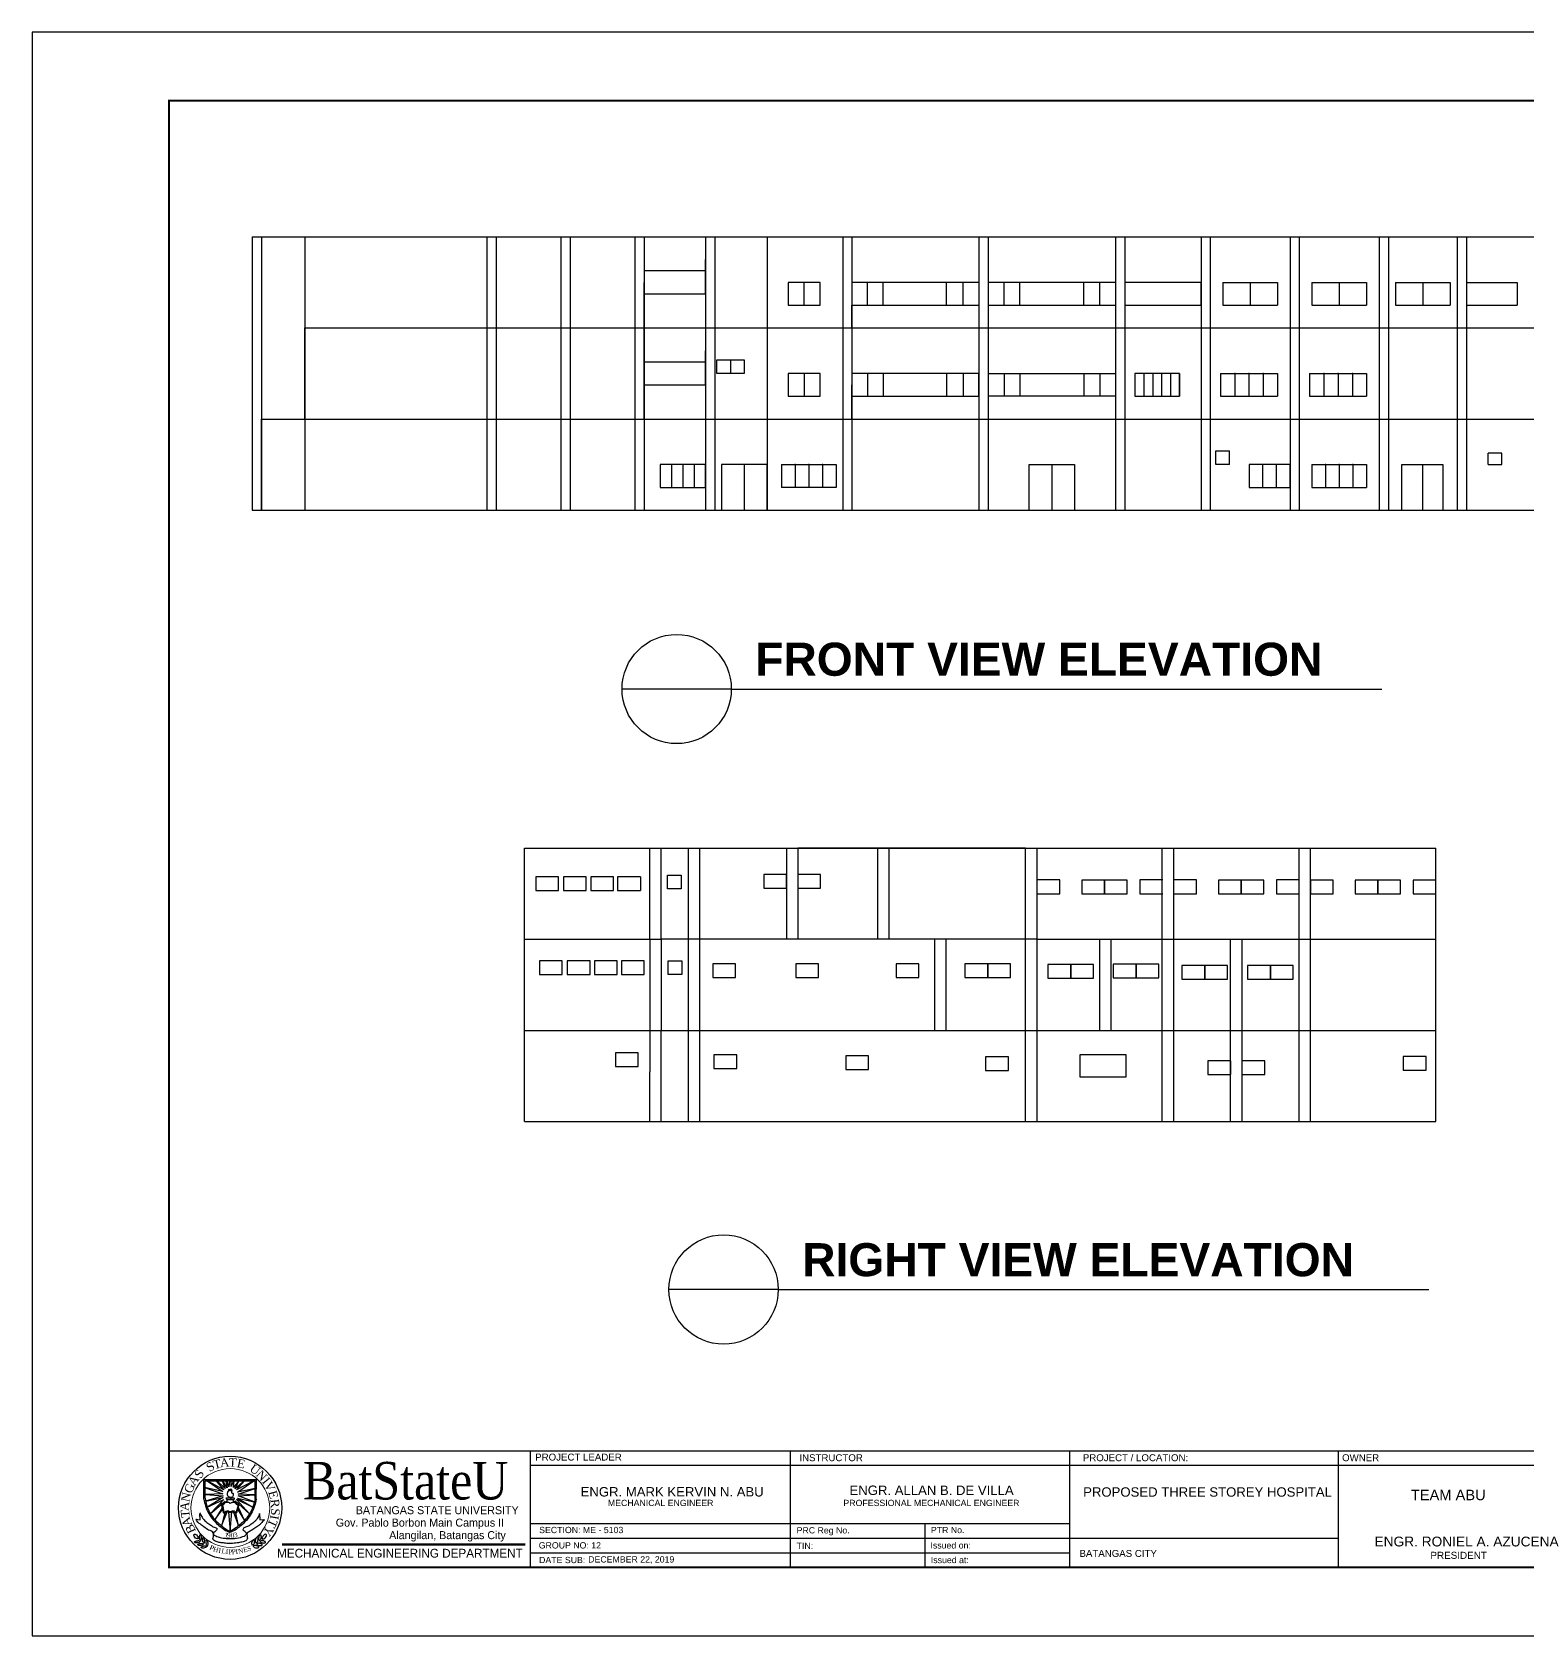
# Model space of a CAD drawing. Header units: millimetres. Extents: x 0 to 531, y -4 to 262.
# Drawn here: x 431.8 to 497.4, y -3.9 to 66.5 of the extents above; entities that cross this region are included whole.
import ezdxf
from ezdxf.enums import TextEntityAlignment as Align

# ---------------------------------------------------------------- set-up
doc = ezdxf.new("R2010")
doc.units = ezdxf.units.MM
doc.layers.add('.1', color=1, linetype='Continuous')
doc.layers.add('template', color=7, linetype='Continuous')
doc.styles.add('arial', font='arial.ttf')
doc.styles.add('CGOTHIC', font='GOTHIC.TTF')
doc.styles.add('GARAMOND', font='GARA.TTF')
doc.styles.get("Standard").update_dxf_attribs({"font": 'arial.ttf'})

msp = doc.modelspace()

# ---------------------------------------------------------------- linework, layer by layer
at = {"layer": '.1', "color": 0}
msp.add_line((531.054, 66.532), (431.778, 66.532), dxfattribs=at)
for p, q in [((441.446, 57.547), (499.121, 57.547)), ((441.446, 57.547), (441.446, 45.547)), ((441.846, 57.547), (441.846, 45.547)), ((443.746, 57.547), (443.746, 45.547)), ((451.746, 57.547), (451.746, 45.547)), ((452.146, 57.547), (452.146, 45.547)), ((454.996, 57.547), (454.996, 45.547)), ((455.396, 57.547), (455.396, 45.547)), ((458.246, 57.547), (458.246, 45.547)), ((458.646, 57.547), (458.646, 45.547)), ((461.346, 57.547), (461.346, 45.547)), ((461.746, 57.547), (461.746, 45.547)), ((464.046, 57.547), (464.046, 45.547)), ((467.371, 57.547), (467.371, 45.547)), ((467.771, 57.547), (467.771, 45.547)), ((473.346, 57.547), (473.346, 45.547)), ((473.746, 57.547), (473.746, 45.547)), ((479.346, 57.547), (479.346, 45.547)), ((479.746, 57.547), (479.746, 45.547)), ((483.096, 57.547), (483.096, 45.547)), ((483.496, 57.547), (483.496, 45.547)), ((487.008, 57.547), (487.008, 45.547)), ((487.408, 57.547), (487.408, 45.547)), ((490.921, 57.547), (490.921, 45.547)), ((491.321, 57.547), (491.321, 45.547)), ((494.346, 57.547), (494.346, 45.547)), ((494.746, 57.547), (494.746, 45.547)), ((461.346, 55.547), (461.346, 56.547)), ((461.346, 56.047), (458.646, 56.047)), ((461.346, 55.047), (461.346, 56.047)), ((458.646, 53.547), (458.646, 55.547)), ((458.646, 53.547), (458.646, 55.047)), ((458.646, 55.047), (461.346, 55.047)), ((466.371, 55.547), (464.971, 55.547)), ((464.971, 55.547), (464.971, 54.547)), ((465.671, 54.547), (465.671, 55.547)), ((466.371, 54.547), (466.371, 55.547)), ((473.346, 55.547), (467.771, 55.547)), ((468.446, 54.547), (468.446, 55.547)), ((469.146, 54.547), (469.146, 55.547)), ((471.921, 54.547), (471.921, 55.547)), ((472.646, 54.547), (472.646, 55.547)), ((479.346, 55.547), (473.746, 55.547)), ((474.446, 54.547), (474.446, 55.547)), ((475.146, 54.547), (475.146, 55.547)), ((477.946, 54.547), (477.946, 55.547)), ((478.646, 54.547), (478.646, 55.547)), ((483.096, 55.547), (479.746, 55.547)), ((483.096, 54.547), (483.096, 55.547)), ((484.052, 55.547), (484.052, 54.547)), ((484.052, 55.547), (486.452, 55.547)), ((485.252, 55.547), (485.252, 54.547)), ((486.452, 55.547), (486.452, 54.547)), ((487.964, 55.547), (487.964, 54.547)), ((487.964, 55.547), (490.364, 55.547)), ((489.164, 55.547), (489.164, 54.547)), ((490.364, 55.547), (490.364, 54.547)), ((491.633, 55.547), (491.633, 54.547)), ((491.633, 55.547), (494.033, 55.547)), ((492.833, 55.547), (492.833, 54.547)), ((494.033, 55.547), (494.033, 54.547)), ((494.746, 55.547), (496.971, 55.547)), ((496.971, 55.547), (496.971, 54.547)), ((464.971, 54.547), (466.371, 54.547)), ((467.771, 53.547), (467.771, 54.547)), ((467.771, 54.547), (473.346, 54.547)), ((473.746, 54.547), (479.346, 54.547)), ((479.746, 54.547), (483.096, 54.547)), ((484.052, 54.547), (486.452, 54.547)), ((487.964, 54.547), (490.364, 54.547)), ((491.633, 54.547), (494.033, 54.547)), ((494.746, 54.547), (496.971, 54.547)), ((443.746, 49.547), (443.746, 53.547)), ((443.746, 53.547), (499.121, 53.547)), ((458.646, 49.547), (458.646, 53.547)), ((461.346, 51.547), (461.346, 52.547)), ((461.846, 51.547), (461.846, 52.147)), ((461.846, 52.147), (463.046, 52.147)), ((462.446, 52.147), (462.446, 51.547)), ((463.046, 52.147), (463.046, 51.547)), ((461.346, 52.047), (458.646, 52.047)), ((458.646, 49.547), (458.646, 51.547)), ((461.346, 51.047), (461.346, 52.047)), ((463.046, 51.547), (461.846, 51.547)), ((464.971, 51.547), (464.971, 50.547)), ((466.371, 51.547), (464.971, 51.547)), ((465.671, 51.547), (465.671, 50.547)), ((466.371, 50.547), (466.371, 51.547)), ((473.346, 51.547), (467.771, 51.547)), ((468.446, 51.547), (468.446, 50.547)), ((469.146, 51.547), (469.146, 50.547)), ((471.921, 51.547), (471.921, 50.547)), ((472.646, 51.547), (472.646, 50.547)), ((473.346, 50.547), (473.346, 51.547)), ((473.746, 51.547), (479.346, 51.547)), ((474.446, 51.547), (474.446, 50.547)), ((475.146, 51.547), (475.146, 50.547)), ((477.946, 51.547), (477.946, 50.547)), ((478.646, 51.547), (478.646, 50.547)), ((479.346, 51.547), (479.346, 50.547)), ((480.196, 51.547), (480.196, 50.547)), ((482.146, 51.547), (480.196, 51.547)), ((480.586, 51.547), (480.586, 50.547)), ((480.976, 51.547), (480.976, 50.547)), ((481.366, 51.547), (481.366, 50.547)), ((481.756, 51.547), (481.756, 50.547)), ((482.146, 51.547), (482.146, 50.547)), ((482.146, 50.547), (482.146, 51.547)), ((483.946, 51.547), (483.946, 50.547)), ((483.946, 51.547), (486.452, 51.547)), ((484.572, 51.547), (484.572, 50.547)), ((485.199, 51.547), (485.199, 50.547)), ((485.825, 51.547), (485.825, 50.547)), ((486.452, 51.547), (486.452, 50.547)), ((487.858, 51.547), (487.858, 50.547)), ((487.858, 51.547), (490.364, 51.547)), ((488.485, 51.547), (488.485, 50.547)), ((489.111, 51.547), (489.111, 50.547)), ((489.738, 51.547), (489.738, 50.547)), ((490.364, 51.547), (490.364, 50.547)), ((458.646, 49.547), (458.646, 51.047)), ((458.646, 51.047), (461.346, 51.047)), ((467.771, 49.547), (467.771, 51.047)), ((464.971, 50.547), (466.371, 50.547)), ((467.771, 49.547), (467.771, 50.547)), ((467.771, 50.547), (473.346, 50.547)), ((479.346, 50.547), (473.746, 50.547)), ((480.196, 50.547), (482.146, 50.547)), ((483.946, 50.547), (486.452, 50.547)), ((487.858, 50.547), (490.364, 50.547)), ((441.846, 45.547), (441.846, 49.547)), ((441.846, 49.547), (443.746, 49.547)), ((443.746, 49.547), (499.121, 49.547)), ((483.746, 47.547), (483.746, 48.147)), ((483.746, 48.147), (484.346, 48.147)), ((484.346, 47.547), (484.346, 48.147)), ((496.296, 48.047), (495.696, 48.047)), ((495.696, 47.547), (495.696, 48.047)), ((496.296, 47.547), (496.296, 48.047)), ((459.346, 47.547), (459.346, 46.547)), ((461.346, 47.547), (459.346, 47.547)), ((459.846, 47.547), (459.846, 46.547)), ((460.346, 47.547), (460.346, 46.547)), ((460.846, 47.547), (460.846, 46.547)), ((461.346, 47.547), (461.346, 46.547)), ((461.346, 46.547), (461.346, 47.547)), ((462.046, 47.547), (462.046, 45.547)), ((464.046, 47.547), (462.046, 47.547)), ((463.046, 47.547), (463.046, 45.547)), ((464.046, 45.547), (464.046, 47.547)), ((464.671, 47.547), (464.671, 46.547)), ((464.671, 47.547), (467.071, 47.547)), ((465.271, 47.547), (465.271, 46.547)), ((465.871, 47.547), (465.871, 46.547)), ((466.471, 47.547), (466.471, 46.547)), ((467.071, 47.547), (467.071, 46.547)), ((467.071, 47.547), (467.071, 46.547)), ((475.546, 45.547), (475.546, 47.547)), ((475.546, 47.547), (477.546, 47.547)), ((476.546, 47.547), (476.546, 45.547)), ((477.546, 47.547), (477.546, 45.547)), ((484.346, 47.547), (483.746, 47.547)), ((485.208, 47.547), (485.208, 46.547)), ((487.008, 47.547), (485.208, 47.547)), ((485.808, 46.547), (485.808, 47.547)), ((486.408, 46.547), (486.408, 47.547)), ((487.008, 46.547), (487.008, 47.547)), ((487.964, 47.547), (490.364, 47.547)), ((487.964, 47.547), (487.964, 46.547)), ((488.564, 47.547), (488.564, 46.547)), ((489.164, 47.547), (489.164, 46.547)), ((489.764, 47.547), (489.764, 46.547)), ((490.364, 47.547), (490.364, 46.547)), ((491.915, 45.547), (491.915, 47.547)), ((491.915, 47.547), (493.715, 47.547)), ((492.815, 47.547), (492.815, 45.547)), ((493.715, 47.547), (493.715, 45.547)), ((495.696, 47.547), (496.296, 47.547)), ((459.346, 46.547), (461.346, 46.547)), ((467.071, 46.547), (464.671, 46.547)), ((485.208, 46.547), (487.008, 46.547)), ((487.964, 46.547), (490.364, 46.547)), ((441.446, 45.547), (511.121, 45.547)), ((462.474, 37.697), (457.678, 37.697)), ((462.474, 37.697), (491.035, 37.697)), ((453.396, 26.711), (453.396, 30.711)), ((453.396, 30.711), (493.396, 30.711)), ((458.896, 26.711), (458.896, 30.711)), ((459.396, 26.711), (459.396, 30.711)), ((460.596, 27.358), (460.596, 30.711)), ((461.096, 27.358), (461.096, 30.711)), ((461.096, 30.711), (465.096, 30.711)), ((464.896, 30.711), (464.896, 26.711)), ((465.096, 30.711), (471.096, 30.711)), ((469.396, 30.711), (465.396, 30.711)), ((465.396, 30.711), (465.396, 26.711)), ((468.896, 30.711), (468.896, 26.711)), ((475.396, 30.711), (469.396, 30.711)), ((469.396, 30.711), (469.396, 26.711)), ((475.396, 26.711), (475.396, 30.711)), ((475.896, 26.711), (475.896, 30.711)), ((481.396, 26.711), (481.396, 30.711)), ((481.896, 26.711), (481.896, 30.711)), ((487.396, 26.711), (487.396, 30.711)), ((487.896, 26.711), (487.896, 30.711)), ((493.396, 26.711), (493.396, 30.711)), ((453.89, 29.451), (453.89, 28.851)), ((454.89, 29.451), (453.89, 29.451)), ((454.89, 28.851), (454.89, 29.451)), ((455.106, 29.451), (455.106, 28.851)), ((456.106, 29.451), (455.106, 29.451)), ((456.106, 28.851), (456.106, 29.451)), ((456.306, 29.451), (456.306, 28.851)), ((457.306, 29.451), (456.306, 29.451)), ((457.306, 28.851), (457.306, 29.451)), ((457.482, 29.451), (457.482, 28.851)), ((458.482, 29.451), (457.482, 29.451)), ((458.482, 29.451), (458.482, 28.851)), ((459.67, 29.525), (460.27, 29.525)), ((459.67, 28.925), (459.67, 29.525)), ((460.27, 28.925), (459.67, 28.925)), ((460.27, 29.525), (460.27, 28.925)), ((463.896, 29.553), (463.896, 28.953)), ((464.896, 29.553), (463.896, 29.553)), ((463.896, 28.953), (464.896, 28.953)), ((464.896, 28.953), (464.896, 29.553)), ((465.396, 29.553), (465.396, 28.953)), ((466.396, 29.553), (465.396, 29.553)), ((465.396, 28.953), (466.396, 28.953)), ((466.396, 28.953), (466.396, 29.553)), ((476.896, 29.315), (475.896, 29.315)), ((476.896, 28.715), (476.896, 29.315)), ((477.857, 29.311), (477.857, 28.711)), ((478.857, 29.311), (477.857, 29.311)), ((478.857, 29.311), (478.857, 28.711)), ((479.857, 29.311), (478.857, 29.311)), ((478.857, 28.711), (478.857, 29.311)), ((479.857, 28.711), (479.857, 29.311)), ((480.411, 29.315), (480.411, 28.715)), ((481.411, 29.315), (480.411, 29.315)), ((482.896, 29.315), (481.896, 29.315)), ((482.896, 28.715), (482.896, 29.315)), ((483.857, 29.311), (483.857, 28.711)), ((484.857, 29.311), (483.857, 29.311)), ((484.857, 29.311), (484.857, 28.711)), ((485.857, 29.311), (484.857, 29.311)), ((484.857, 28.711), (484.857, 29.311)), ((485.857, 28.711), (485.857, 29.311)), ((486.411, 29.315), (486.411, 28.715)), ((487.411, 29.315), (486.411, 29.315)), ((487.896, 29.311), (487.896, 28.711)), ((488.896, 29.311), (487.896, 29.311)), ((488.896, 28.711), (488.896, 29.311)), ((489.857, 29.306), (489.857, 28.706)), ((490.857, 29.306), (489.857, 29.306)), ((490.857, 29.306), (490.857, 28.706)), ((491.857, 29.306), (490.857, 29.306)), ((490.857, 28.706), (490.857, 29.306)), ((491.857, 28.706), (491.857, 29.306)), ((492.411, 29.311), (492.411, 28.711)), ((493.411, 29.311), (492.411, 29.311)), ((453.89, 28.851), (454.89, 28.851)), ((455.106, 28.851), (456.106, 28.851)), ((456.306, 28.851), (457.306, 28.851)), ((457.482, 28.851), (458.482, 28.851)), ((475.896, 28.715), (476.896, 28.715)), ((477.857, 28.711), (478.857, 28.711)), ((478.857, 28.711), (479.857, 28.711)), ((480.411, 28.715), (481.411, 28.715)), ((481.896, 28.715), (482.896, 28.715)), ((483.857, 28.711), (484.857, 28.711)), ((484.857, 28.711), (485.857, 28.711)), ((486.411, 28.715), (487.411, 28.715)), ((487.896, 28.711), (488.896, 28.711)), ((489.857, 28.706), (490.857, 28.706)), ((490.857, 28.706), (491.857, 28.706)), ((492.411, 28.711), (493.411, 28.711)), ((460.596, 22.711), (460.596, 27.358)), ((461.096, 22.711), (461.096, 27.358)), ((453.396, 22.711), (453.396, 26.711)), ((453.396, 26.711), (459.396, 26.711)), ((458.896, 26.711), (458.896, 22.711)), ((459.396, 26.711), (459.396, 22.711)), ((471.896, 26.711), (459.396, 26.711)), ((471.396, 26.711), (471.396, 22.711)), ((475.896, 26.711), (471.896, 26.711)), ((471.896, 26.711), (471.896, 22.711)), ((475.396, 22.875), (475.396, 26.711)), ((475.896, 22.711), (475.896, 26.711)), ((475.896, 26.711), (493.396, 26.711)), ((478.646, 22.711), (478.646, 26.711)), ((479.146, 22.711), (479.146, 26.711)), ((481.396, 18.711), (481.396, 26.711)), ((481.896, 18.711), (481.896, 26.711)), ((484.396, 22.847), (484.396, 26.711)), ((484.896, 22.847), (484.896, 26.711)), ((487.396, 23.658), (487.396, 26.711)), ((487.896, 23.658), (487.896, 26.711)), ((493.396, 24.688), (493.396, 26.711)), ((454.056, 25.763), (454.056, 25.163)), ((455.056, 25.763), (454.056, 25.763)), ((455.056, 25.163), (455.056, 25.763)), ((455.272, 25.763), (455.272, 25.163)), ((456.272, 25.763), (455.272, 25.763)), ((456.272, 25.163), (456.272, 25.763)), ((456.471, 25.763), (456.471, 25.163)), ((457.471, 25.763), (456.471, 25.763)), ((457.471, 25.163), (457.471, 25.763)), ((457.648, 25.763), (457.648, 25.163)), ((458.648, 25.763), (457.648, 25.763)), ((458.648, 25.163), (458.648, 25.763)), ((459.703, 25.774), (460.303, 25.774)), ((459.703, 25.174), (459.703, 25.774)), ((460.303, 25.774), (460.303, 25.174)), ((461.665, 25.634), (461.665, 25.034)), ((462.665, 25.634), (461.665, 25.634)), ((462.665, 25.034), (462.665, 25.634)), ((465.306, 25.634), (465.306, 25.034)), ((466.306, 25.634), (465.306, 25.634)), ((466.306, 25.034), (466.306, 25.634)), ((469.705, 25.634), (469.705, 25.034)), ((470.705, 25.634), (469.705, 25.634)), ((470.705, 25.034), (470.705, 25.634)), ((472.733, 25.638), (472.733, 25.038)), ((473.733, 25.638), (472.733, 25.638)), ((473.733, 25.038), (473.733, 25.638)), ((473.733, 25.638), (473.733, 25.038)), ((474.733, 25.638), (473.733, 25.638)), ((474.733, 25.038), (474.733, 25.638)), ((476.376, 25.608), (476.376, 25.008)), ((477.376, 25.608), (476.376, 25.608)), ((477.376, 25.008), (477.376, 25.608)), ((477.376, 25.608), (477.376, 25.008)), ((478.376, 25.608), (477.376, 25.608)), ((478.376, 25.008), (478.376, 25.608)), ((479.244, 25.619), (479.244, 25.019)), ((480.244, 25.619), (479.244, 25.619)), ((480.244, 25.019), (480.244, 25.619)), ((480.244, 25.619), (480.244, 25.019)), ((481.244, 25.619), (480.244, 25.619)), ((481.244, 25.019), (481.244, 25.619)), ((482.259, 25.56), (482.259, 24.96)), ((483.259, 25.56), (482.259, 25.56)), ((483.259, 24.96), (483.259, 25.56)), ((483.259, 25.56), (483.259, 24.96)), ((484.259, 25.56), (483.259, 25.56)), ((484.259, 24.96), (484.259, 25.56)), ((485.139, 25.568), (485.139, 24.968)), ((486.139, 25.568), (485.139, 25.568)), ((486.139, 24.968), (486.139, 25.568)), ((486.139, 25.568), (486.139, 24.968)), ((487.139, 25.568), (486.139, 25.568)), ((487.139, 24.968), (487.139, 25.568)), ((454.056, 25.163), (455.056, 25.163)), ((455.272, 25.163), (456.272, 25.163)), ((456.471, 25.163), (457.471, 25.163)), ((457.648, 25.163), (458.648, 25.163)), ((460.303, 25.174), (459.703, 25.174)), ((461.665, 25.034), (462.665, 25.034)), ((465.306, 25.034), (466.306, 25.034)), ((469.705, 25.034), (470.705, 25.034)), ((472.733, 25.038), (473.733, 25.038)), ((473.733, 25.038), (474.733, 25.038)), ((476.376, 25.008), (477.376, 25.008)), ((477.376, 25.008), (478.376, 25.008)), ((479.244, 25.019), (480.244, 25.019)), ((480.244, 25.019), (481.244, 25.019)), ((482.259, 24.96), (483.259, 24.96)), ((483.259, 24.96), (484.259, 24.96)), ((485.139, 24.968), (486.139, 24.968)), ((486.139, 24.968), (487.139, 24.968)), ((493.396, 18.711), (493.396, 24.688)), ((487.396, 18.711), (487.396, 23.658)), ((487.896, 18.711), (487.896, 23.658)), ((453.396, 18.711), (453.396, 22.711)), ((453.396, 22.711), (458.896, 22.711)), ((458.896, 22.711), (458.896, 20.898)), ((458.896, 22.711), (493.396, 22.711)), ((459.396, 18.711), (459.396, 22.711)), ((460.596, 18.711), (460.596, 22.711)), ((461.096, 18.711), (461.096, 22.711)), ((475.396, 18.711), (475.396, 22.875)), ((475.896, 18.711), (475.896, 22.875)), ((484.396, 18.711), (484.396, 22.847)), ((484.896, 18.711), (484.896, 22.847)), ((457.389, 21.728), (457.389, 21.128)), ((458.389, 21.728), (457.389, 21.728)), ((457.389, 21.128), (458.389, 21.128)), ((458.389, 21.128), (458.389, 21.728)), ((461.71, 21.648), (461.71, 21.048)), ((462.71, 21.648), (461.71, 21.648)), ((462.71, 21.048), (462.71, 21.648)), ((467.496, 21.604), (467.496, 21.004)), ((468.496, 21.604), (467.496, 21.604)), ((468.496, 21.004), (468.496, 21.604)), ((473.64, 21.56), (473.64, 20.96)), ((474.64, 21.56), (473.64, 21.56)), ((474.64, 20.96), (474.64, 21.56)), ((477.793, 21.656), (479.793, 21.656)), ((477.793, 20.656), (477.793, 21.656)), ((479.793, 21.656), (479.793, 20.656)), ((483.396, 21.379), (483.396, 20.779)), ((484.396, 21.379), (483.396, 21.379)), ((484.396, 21.379), (484.396, 20.779)), ((485.896, 21.379), (484.896, 21.379)), ((485.896, 20.779), (485.896, 21.379)), ((491.974, 21.568), (491.974, 20.968)), ((492.974, 21.568), (491.974, 21.568)), ((492.974, 20.968), (492.974, 21.568)), ((458.896, 18.711), (458.896, 20.898)), ((461.71, 21.048), (462.71, 21.048)), ((467.496, 21.004), (468.496, 21.004)), ((473.64, 20.96), (474.64, 20.96)), ((479.793, 20.656), (477.793, 20.656)), ((483.396, 20.779), (484.396, 20.779)), ((484.896, 20.779), (485.896, 20.779)), ((491.974, 20.968), (492.974, 20.968)), ((453.396, 18.711), (459.396, 18.711)), ((459.396, 18.711), (460.596, 18.711)), ((460.596, 18.711), (475.396, 18.711)), ((475.396, 18.711), (481.396, 18.711)), ((481.396, 18.711), (484.396, 18.711)), ((484.396, 18.711), (487.396, 18.711)), ((487.396, 18.711), (493.396, 18.711)), ((464.534, 11.341), (459.738, 11.341)), ((464.534, 11.341), (493.095, 11.341))]:
    msp.add_line(p, q)
for centre in [(460.076, 37.697), (462.136, 11.341)]:
    msp.add_circle(centre, 2.398)
for p in [(480.586, 51.547), (480.976, 51.547), (481.366, 51.547), (481.756, 51.547), (484.572, 51.547), (485.199, 51.547), (485.825, 51.547), (488.485, 51.547), (489.111, 51.547), (489.738, 51.547), (459.846, 47.547), (459.846, 47.547), (460.346, 47.547), (460.346, 47.547), (460.846, 47.547), (460.846, 47.547), (465.271, 47.547), (465.271, 47.547), (465.871, 47.547), (465.871, 47.547), (466.471, 47.547), (466.471, 47.547), (488.564, 47.547), (489.164, 47.547), (489.764, 47.547), (485.808, 46.547), (485.808, 46.547), (486.408, 46.547), (486.408, 46.547)]:
    msp.add_point(p)
at = {"layer": 'template'}
for p, q in [((431.778, 66.532), (431.778, -3.864)), ((437.795, 4.265), (528.046, 4.265)), ((453.641, 4.266), (453.641, -0.856)), ((453.641, 4.265), (453.641, -0.856)), ((465.051, 4.266), (465.051, -0.856)), ((465.051, 4.265), (465.051, -0.856)), ((477.341, -0.856), (477.341, 4.265)), ((489.118, 4.265), (489.118, -0.856)), ((453.641, 3.625), (510.212, 3.625)), ((439.321, 3.009), (441.633, 3.004)), ((439.321, 2.142), (439.321, 3.009)), ((439.37, 2.946), (441.568, 2.946)), ((439.37, 2.177), (439.37, 2.946)), ((440.2, 2.549), (439.462, 2.946)), ((439.462, 2.946), (440.146, 2.473)), ((439.902, 2.946), (439.869, 2.912)), ((439.869, 2.912), (440.2, 2.549)), ((440.26, 2.603), (439.902, 2.946)), ((440.151, 2.946), (440.124, 2.946)), ((440.124, 2.946), (440.26, 2.603)), ((440.341, 2.641), (440.151, 2.946)), ((440.341, 2.946), (440.284, 2.928)), ((440.284, 2.928), (440.341, 2.641)), ((440.423, 2.684), (440.341, 2.946)), ((440.444, 2.946), (440.423, 2.684)), ((440.52, 2.946), (440.444, 2.946)), ((440.618, 2.946), (440.52, 2.69)), ((440.52, 2.69), (440.52, 2.946)), ((440.857, 2.946), (440.618, 2.652)), ((440.618, 2.652), (440.656, 2.946)), ((440.656, 2.946), (440.618, 2.946)), ((441.107, 2.946), (440.7, 2.597)), ((440.7, 2.597), (440.857, 2.946)), ((441.519, 2.946), (440.759, 2.543)), ((440.759, 2.543), (441.107, 2.946)), ((440.797, 2.44), (441.519, 2.946)), ((441.568, 2.17), (441.568, 2.946)), ((441.617, 2.142), (441.633, 3.004)), ((440.146, 2.473), (439.348, 2.646)), ((439.348, 2.646), (440.146, 2.37)), ((440.146, 2.37), (439.397, 2.337)), ((439.397, 2.337), (440.168, 2.283)), ((440.168, 2.283), (439.397, 2.048)), ((439.397, 2.048), (440.173, 2.218)), ((440.173, 2.218), (439.471, 1.787)), ((439.471, 1.787), (440.2, 2.12)), ((440.2, 2.12), (439.604, 1.511)), ((440.331, 2.128), (440.331, 2.027)), ((440.61, 2.116), (440.61, 2.015)), ((441.465, 1.781), (440.759, 2.12)), ((440.759, 2.12), (441.327, 1.499)), ((441.568, 2.608), (440.797, 2.44)), ((440.797, 2.185), (441.465, 1.781)), ((440.797, 2.185), (441.535, 2.017)), ((440.819, 2.359), (441.568, 2.608)), ((441.568, 2.326), (440.819, 2.359)), ((440.83, 2.283), (441.568, 2.326)), ((441.535, 2.017), (440.83, 2.283)), ((439.158, 1.225), (439.147, 1.501)), ((439.604, 1.511), (440.255, 2.055)), ((440.119, 1.751), (439.807, 1.236)), ((439.807, 1.236), (440.13, 1.67)), ((440.085, 1.913), (440.162, 1.558)), ((440.089, 0.973), (440.336, 1.589)), ((440.244, 1.535), (440.089, 0.973)), ((440.145, 1.906), (440.203, 1.575)), ((440.401, 1.573), (440.469, 0.735)), ((440.469, 0.735), (440.553, 1.578)), ((440.624, 1.573), (440.842, 0.967)), ((441.327, 1.499), (440.694, 2.071)), ((440.842, 0.967), (440.721, 1.54)), ((440.821, 1.877), (440.739, 1.569)), ((440.771, 1.552), (440.866, 1.916)), ((440.803, 1.703), (441.106, 1.209)), ((441.106, 1.209), (440.835, 1.773)), ((441.766, 1.503), (441.777, 1.233)), ((438.974, 1.263), (439.158, 1.225)), ((441.777, 1.233), (441.958, 1.239)), ((453.641, 1.075), (477.341, 1.075)), ((470.975, 1.075), (470.975, -0.856)), ((453.641, 0.431), (489.118, 0.431)), ((453.641, -0.212), (463.975, -0.212)), ((453.641, -0.212), (477.341, -0.212)), ((465.051, -0.212), (475.385, -0.212)), ((431.778, -3.864), (531.054, -3.864))]:
    msp.add_line(p, q, dxfattribs=at)
at = {"layer": 'template', "linetype": 'Continuous', "ltscale": 0.5}
msp.add_line((465.051, 4.265), (465.051, -0.856), dxfattribs=at)
at = {"layer": 'template', "linetype": 'Continuous', "lineweight": 50}
msp.add_line((442.759, 0.153), (453.42, 0.153), dxfattribs=at)
at = {"layer": 'template', "linetype": 'Continuous', "const_width": 0.0853}
msp.add_lwpolyline([(437.795, -0.856), (528.046, -0.856), (528.046, 63.523), (437.795, 63.523)], close=True, dxfattribs=at)
at = {"layer": 'template'}
msp.add_circle((440.473, 1.759), 2.263, dxfattribs=at)
at = {"layer": 'template', "lineweight": 20}
for centre, radius in [((440.473, 1.759), 2.263), ((440.481, 1.752), 1.728)]:
    msp.add_circle(centre, radius, dxfattribs=at)
at = {"layer": 'template'}
for points in [[(439.321, 2.142), (439.392, 1.842), (439.538, 1.505), (439.739, 1.223), (440.14, 0.86), (440.412, 0.703), (440.466, 0.687)], [(439.37, 2.177), (439.441, 1.876), (439.587, 1.54), (439.788, 1.258), (440.189, 0.895), (440.461, 0.737), (440.515, 0.721)], [(441.568, 2.177), (441.498, 1.876), (441.351, 1.54), (441.15, 1.258), (440.749, 0.895), (440.477, 0.737), (440.423, 0.721)], [(441.617, 2.142), (441.547, 1.842), (441.4, 1.505), (441.199, 1.223), (440.798, 0.86), (440.526, 0.703), (440.472, 0.687)], [(440.085, 1.913), (440.084, 1.952), (440.141, 1.96), (440.203, 1.984), (440.278, 2.021), (440.331, 2.027), (440.331, 2.05)], [(440.162, 1.558), (440.211, 1.522), (440.264, 1.535), (440.298, 1.572), (440.336, 1.589), (440.388, 1.589), (440.429, 1.58), (440.47, 1.56), (440.536, 1.575), (440.577, 1.586), (440.624, 1.573), (440.721, 1.54), (440.771, 1.552)], [(440.203, 1.575), (440.258, 1.575), (440.267, 1.598), (440.304, 1.619), (440.368, 1.633), (440.429, 1.604), (440.467, 1.598), (440.516, 1.601), (440.554, 1.619), (440.609, 1.624), (440.644, 1.622), (440.676, 1.598), (440.693, 1.584), (440.739, 1.569)], [(440.865, 1.911), (440.853, 1.955), (440.792, 1.94), (440.757, 1.958), (440.731, 1.99), (440.693, 2.013), (440.661, 2.036), (440.61, 2.036)], [(439.056, 0.395), (438.947, 0.434), (438.896, 0.512), (438.89, 0.588), (438.9, 0.601), (438.966, 0.594), (439.033, 0.534), (439.059, 0.476), (439.067, 0.421), (439.067, 0.393), (439.061, 0.393), (439.046, 0.408), (439.044, 0.408)], [(439.162, 0.283), (439.1, 0.237), (439.012, 0.218), (438.958, 0.22), (438.914, 0.247), (438.913, 0.264), (438.955, 0.291), (438.997, 0.307), (439.048, 0.315), (439.068, 0.321), (439.107, 0.311), (439.158, 0.282), (439.16, 0.276)], [(439.3, 0.165), (439.238, 0.118), (439.15, 0.1), (439.096, 0.102), (439.052, 0.128), (439.051, 0.146), (439.093, 0.173), (439.135, 0.188), (439.187, 0.196), (439.206, 0.202), (439.245, 0.192), (439.296, 0.164), (439.298, 0.157)], [(439.189, 0.32), (439.216, 0.392), (439.209, 0.482), (439.192, 0.533), (439.154, 0.568), (439.137, 0.564), (439.123, 0.516), (439.12, 0.471), (439.127, 0.42), (439.127, 0.399), (439.147, 0.365), (439.189, 0.323), (439.196, 0.323)], [(439.451, 0.058), (439.389, 0.011), (439.302, -0.008), (439.247, -0.006), (439.203, 0.021), (439.202, 0.039), (439.244, 0.065), (439.286, 0.081), (439.338, 0.089), (439.358, 0.095), (439.396, 0.085), (439.448, 0.057), (439.45, 0.05)], [(439.327, 0.201), (439.355, 0.273), (439.348, 0.363), (439.33, 0.415), (439.293, 0.449), (439.275, 0.446), (439.262, 0.397), (439.258, 0.353), (439.265, 0.301), (439.265, 0.28), (439.286, 0.246), (439.327, 0.205), (439.334, 0.205)], [(439.478, 0.094), (439.506, 0.166), (439.499, 0.256), (439.482, 0.307), (439.444, 0.342), (439.427, 0.338), (439.413, 0.29), (439.409, 0.245), (439.416, 0.194), (439.416, 0.173), (439.437, 0.139), (439.478, 0.097), (439.485, 0.097)], [(441.456, 0.111), (441.432, 0.184), (441.442, 0.273), (441.462, 0.324), (441.501, 0.357), (441.518, 0.353), (441.53, 0.304), (441.531, 0.259), (441.522, 0.208), (441.521, 0.187), (441.499, 0.154), (441.456, 0.114), (441.449, 0.114)], [(441.482, 0.073), (441.541, 0.024), (441.628, 0.002), (441.683, 0.001), (441.727, 0.026), (441.73, 0.044), (441.689, 0.072), (441.647, 0.09), (441.596, 0.1), (441.577, 0.106), (441.537, 0.098), (441.485, 0.072), (441.483, 0.065)], [(441.612, 0.211), (441.587, 0.285), (441.598, 0.374), (441.617, 0.425), (441.656, 0.457), (441.673, 0.453), (441.685, 0.405), (441.687, 0.36), (441.678, 0.308), (441.677, 0.288), (441.655, 0.254), (441.612, 0.215), (441.605, 0.215)], [(441.637, 0.174), (441.697, 0.125), (441.784, 0.102), (441.838, 0.102), (441.883, 0.127), (441.885, 0.144), (441.844, 0.173), (441.803, 0.191), (441.752, 0.201), (441.732, 0.207), (441.693, 0.199), (441.641, 0.173), (441.638, 0.166)], [(441.755, 0.324), (441.73, 0.397), (441.741, 0.487), (441.76, 0.537), (441.799, 0.57), (441.816, 0.566), (441.828, 0.517), (441.83, 0.472), (441.821, 0.421), (441.82, 0.401), (441.798, 0.367), (441.755, 0.328), (441.748, 0.328)], [(441.78, 0.287), (441.84, 0.237), (441.927, 0.215), (441.981, 0.215), (442.026, 0.24), (442.028, 0.257), (441.987, 0.286), (441.946, 0.303), (441.895, 0.313), (441.875, 0.32), (441.836, 0.311), (441.784, 0.286), (441.781, 0.279)], [(441.891, 0.393), (442.001, 0.428), (442.055, 0.503), (442.064, 0.579), (442.055, 0.593), (441.988, 0.589), (441.919, 0.532), (441.891, 0.475), (441.88, 0.42), (441.879, 0.392), (441.886, 0.392), (441.901, 0.406), (441.903, 0.406)]]:
    msp.add_spline(points, degree=3, dxfattribs=at)
for points, end_tangent in [([(440.317, 2.197), (440.405, 2.193), (440.496, 2.189), (440.557, 2.19), (440.611, 2.196), (440.642, 2.194), (440.643, 2.165), (440.643, 2.141), (440.632, 2.119), (440.607, 2.116), (440.556, 2.111), (440.468, 2.111), (440.364, 2.109), (440.338, 2.124), (440.307, 2.143), (440.316, 2.199), (440.316, 2.205)], (-1, 0)), ([(440.145, 1.906), (440.22, 1.946), (440.272, 1.993), (440.325, 2.007), (440.377, 2.013), (440.429, 1.993), (440.449, 1.966), (440.47, 1.952), (440.499, 1.978), (440.565, 1.993), (440.629, 2.004), (440.699, 1.972), (440.745, 1.926), (440.803, 1.906), (440.821, 1.914), (440.821, 1.877)], (0, -1))]:
    msp.add_spline(points, degree=3, dxfattribs=dict(at, end_tangent=end_tangent))
at = {"layer": 'template', "start_tangent": (-1, 0)}
msp.add_spline([(440.462, 2.217), (440.394, 2.254), (440.358, 2.311), (440.358, 2.373), (440.358, 2.421), (440.372, 2.447), (440.387, 2.495), (440.408, 2.49), (440.416, 2.538), (440.43, 2.574), (440.449, 2.547), (440.486, 2.514), (440.515, 2.514), (440.513, 2.552), (440.5, 2.587), (440.502, 2.599), (440.537, 2.569), (440.537, 2.541), (440.543, 2.515), (440.543, 2.486), (440.532, 2.442), (440.559, 2.401), (440.591, 2.402), (440.611, 2.349), (440.605, 2.306), (440.574, 2.247), (440.544, 2.222), (440.507, 2.215), (440.461, 2.215), (440.464, 2.215)], degree=3, dxfattribs=at)
at = {"layer": 'template'}
for points, knots in [([(439.164, 1.53), (439.113, 1.53), (439.236, 1.367), (439.294, 1.254), (439.45, 1.115), (439.624, 1.013), (439.738, 0.897), (439.922, 0.868), (439.878, 0.775), (439.831, 0.726), (439.767, 0.687), (439.718, 0.589), (439.872, 0.501), (440.049, 0.45), (440.268, 0.412), (440.447, 0.415), (440.658, 0.411), (440.892, 0.439), (441.087, 0.518), (441.194, 0.581), (441.194, 0.65), (441.137, 0.691), (441.1, 0.742), (441.034, 0.777), (441.054, 0.845), (441.115, 0.917), (441.253, 0.939), (441.396, 1.042), (441.532, 1.135), (441.634, 1.238), (441.697, 1.332), (441.753, 1.402), (441.766, 1.491), (441.766, 1.503)], [0, 0, 0, 0, 0.050157, 0.09733, 0.169415, 0.238469, 0.297382, 0.34519, 0.361609, 0.384753, 0.415402, 0.43521, 0.480082, 0.549086, 0.637593, 0.692397, 0.728181, 0.847546, 0.920378, 0.94488, 0.959291, 0.979722, 1.010309, 1.023969, 1.046254, 1.066064, 1.119081, 1.173808, 1.241086, 1.282544, 1.318293, 1.350594, 1.379885, 1.379885, 1.379885, 1.379885]), ([(439.148, 1.524), (439.152, 1.529), (439.161, 1.533), (439.173, 1.532), (439.175, 1.532)], [3.04846765, 3.04846765, 3.04846765, 3.04846765, 3.05886904, 3.06079098, 3.06079098, 3.06079098, 3.06079098]), ([(441.958, 1.239), (441.962, 1.239), (441.986, 1.234), (441.848, 1.105), (441.764, 0.994), (441.592, 0.899), (441.433, 0.792), (441.317, 0.698), (441.191, 0.657), (441.217, 0.527), (441.248, 0.423), (441.174, 0.295), (441.023, 0.267), (440.825, 0.216), (440.582, 0.197), (440.344, 0.191), (440.133, 0.223), (439.947, 0.243), (439.812, 0.291), (439.739, 0.346), (439.713, 0.396), (439.735, 0.484), (439.753, 0.572), (439.723, 0.723), (439.508, 0.768), (439.344, 0.907), (439.191, 1.025), (439.061, 1.114), (439.016, 1.201), (438.945, 1.269), (438.973, 1.265), (439.002, 1.258)], [1.525096, 1.525096, 1.525096, 1.525096, 1.532073, 1.584612, 1.633558, 1.698069, 1.768711, 1.823631, 1.856154, 1.874433, 1.942755, 1.959564, 2.013837, 2.081716, 2.168665, 2.253261, 2.318126, 2.380396, 2.439479, 2.4572, 2.470092, 2.492272, 2.543518, 2.560297, 2.639259, 2.721631, 2.780104, 2.832648, 2.871086, 2.885372, 2.911145, 2.911145, 2.911145, 2.911145]), ([(440.442, 1.067), (440.454, 1.065), (440.475, 1.062), (440.491, 1.063), (440.502, 1.067)], [0, 0, 0, 0, 0.01145534, 0.02007474, 0.02007474, 0.02007474, 0.02007474]), ([(440.442, 1.046), (440.454, 1.044), (440.475, 1.041), (440.491, 1.043), (440.502, 1.046)], [0, 0, 0, 0, 0.01145534, 0.02007474, 0.02007474, 0.02007474, 0.02007474]), ([(440.448, 0.998), (440.458, 0.999), (440.475, 1.002), (440.488, 1.001), (440.495, 0.999)], [0.00178548, 0.00178548, 0.00178548, 0.00178548, 0.01145534, 0.01823656, 0.01823656, 0.01823656, 0.01823656]), ([(440.449, 0.977), (440.459, 0.979), (440.475, 0.981), (440.487, 0.98), (440.493, 0.979)], [0.00231179, 0.00231179, 0.00231179, 0.00231179, 0.01145534, 0.0176246, 0.0176246, 0.0176246, 0.0176246])]:
    msp.add_open_spline(points, degree=3, knots=knots, dxfattribs=at)

# ---------------------------------------------------------------- texts
at = {"char_height": 1.45195, "attachment_point": 1, "style": 'arial'}
for s, insert in [('{\\fArial|b1|i0|c0|p34;FRONT VIEW ELEVATION}', (463.523, 39.732)), ('{\\fArial|b1|i0|c0|p34;RIGHT VIEW ELEVATION}', (465.583, 13.375))]:
    msp.add_mtext_dynamic_manual_height_columns(s, width=43.36072, gutter_width=1, heights=[0], dxfattribs=dict(at, insert=insert))
at = {"layer": 'template', "width": 1}
for s, height, style, p in [('BatStateU', 1.6503, 'GARAMOND', (448.179, 2.125)), ('BATANGAS STATE UNIVERSITY', 0.35128, 'CGOTHIC', (449.565, 1.479)), ('Gov. Pablo Borbon Main Campus II', 0.35128, 'CGOTHIC', (448.806, 0.934)), ('Alangilan, Batangas City', 0.35128, 'CGOTHIC', (450.014, 0.384))]:
    msp.add_text(s, height=height, dxfattribs=dict(at, style=style)).set_placement(p, align=Align.CENTER)
at = {"layer": 'template', "style": 'arial'}
for s, height, p in [('PROJECT LEADER', 0.30409, (453.865, 3.833)), ('INSTRUCTOR', 0.304, (465.464, 3.806)), ('PROJECT / LOCATION:', 0.30402, (477.906, 3.806)), ('PROJECT / LOCATION:', 0.30402, (477.906, 3.806)), ('PROJECT / LOCATION:', 0.30402, (477.906, 3.806)), ('OWNER', 0.304, (489.287, 3.806)), ('ENGR. MARK KERVIN N. ABU', 0.41257, (455.859, 2.256)), ('MECHANICAL ENGINEER', 0.27505, (457.056, 1.835)), ('PROFESSIONAL MECHANICAL ENGINEER', 0.27505, (467.397, 1.835)), ('ENGR. ALLAN B. DE VILLA', 0.41257, (467.663, 2.323)), ('PROPOSED THREE STOREY HOSPITAL', 0.41257, (477.921, 2.247)), ('TEAM ABU', 0.4598, (492.307, 2.093)), ('SECTION: ME - 5103', 0.27505, (454.039, 0.648)), ('PRC Reg No.', 0.27505, (465.342, 0.634)), ('PTR No.', 0.275, (471.237, 0.648)), ('GROUP NO: 12', 0.27505, (454.021, -0.026)), ('TIN:', 0.275, (465.342, -0.048)), ('Issued on:', 0.275, (471.218, -0.026)), ('ENGR. RONIEL A. AZUCENA', 0.43038, (490.712, 0.064)), ('DATE SUB:', 0.275, (454.036, -0.669)), ('DECEMBER 22, 2019', 0.27505, (456.193, -0.642)), ('Issued at:', 0.275, (471.234, -0.669)), ('BATANGAS CITY', 0.30402, (477.759, -0.394)), ('PRESIDENT', 0.3099, (493.165, -0.481))]:
    msp.add_text(s, height=height, dxfattribs=at).set_placement(p)
at = {"layer": 'template', "attachment_point": 1}
for s, insert, char_height, width, rotation in [('{\\fTimes New Roman|b0|i0|c0|p18;S}', (439.368, 3.639), 0.37713, 29.67394, 33.23179), ('{\\fTimes New Roman|b0|i0|c0|p18;T}', (439.684, 3.815), 0.37713, 29.67394, 14.44799), ('{\\fTimes New Roman|b0|i0|c0|p18;A}', (440.007, 3.912), 0.37713, 29.67394, 5.71852), ('{\\fTimes New Roman|b0|i0|c0|p18;T}', (440.423, 3.947), 0.37713, 0.3193, 356.81503), ('{\\fTimes New Roman|b0|i0|c0|p18;E}', (440.82, 3.918), 0.37713, 29.67394, 348.69045), ('{\\fTimes New Roman|b0|i0|c0|p18;U}', (441.512, 3.71), 0.37713, 29.67394, 323.50126), ('{\\fTimes New Roman|b0|i0|c0|p18;G}', (438.429, 2.51), 0.37713, 29.67394, 65.93474), ('{\\fTimes New Roman|b0|i0|c0|p18;A}', (438.594, 2.897), 0.37713, 29.67394, 56.11039), ('{\\fTimes New Roman|b0|i0|c0|p18;S}', (438.869, 3.224), 0.37713, 29.67394, 56.11039), ('{\\fTimes New Roman|b0|i0|c0|p18;N}', (441.848, 3.453), 0.37713, 29.67394, 314.13564), ('{\\fTimes New Roman|b0|i0|c0|p18;I}', (442.148, 3.139), 0.37713, 29.67394, 308.6454), ('{\\fTimes New Roman|b0|i0|c0|p18;V}', (442.28, 2.969), 0.37713, 29.67394, 298.20017), ('{\\fTimes New Roman|b0|i0|c0|p18;N}', (438.306, 2.072), 0.37713, 29.67394, 77.56161), ('{\\fTimes New Roman|b0|i0|c0|p18;E}', (442.504, 2.558), 0.37713, 29.67394, 285.47868), ('{\\fTimes New Roman|b0|i0|c0|p18;R}', (442.612, 2.166), 0.37713, 29.67394, 276.19955), ('{\\fTimes New Roman|b0|i0|c0|p18;A}', (438.275, 1.637), 0.37713, 29.67394, 85.53705), ('{\\fTimes New Roman|b0|i0|c0|p18;T}', (438.326, 1.316), 0.37713, 29.67394, 94.26652), ('{\\fTimes New Roman|b0|i0|c0|p18;I}', (442.618, 1.398), 0.37713, 29.67394, 259.8108), ('{\\fTimes New Roman|b0|i0|c0|p18;S}', (442.66, 1.724), 0.37713, 29.67394, 266.05857), ('{\\fTimes New Roman|b0|i0|c0|p18;A}', (438.46, 0.884), 0.37713, 29.67394, 110.36673), ('{\\fTimes New Roman|b0|i0|c0|p18;B}', (438.642, 0.578), 0.37713, 29.67394, 115.18408), ('{\\fTimes New Roman|b0|i0|c0|p18;Y}', (442.421, 0.802), 0.37713, 29.67394, 237.49398), ('{\\fTimes New Roman|b0|i0|c0|p18;T}', (442.571, 1.154), 0.37713, 29.67394, 245.97799), ('{\\fTimes New Roman|b0|i0|c0|p18;P}', (439.637, 0.139), 0.21119, 29.67394, 333.24497), ('{\\fTimes New Roman|b0|i0|c0|p18;P}', (439.643, 0.139), 0.21119, 29.67394, 333.24497), ('{\\fTimes New Roman|b0|i0|c0|p18;H}', (439.769, 0.064), 0.21119, 29.67394, 342.36893), ('{\\fTimes New Roman|b0|i0|c0|p18;1}', (440.259, 0.683), 0.21119, 29.67394, 350.69674), ('{\\fTimes New Roman|b0|i0|c0|p18;9}', (440.34, 0.661), 0.21119, 29.67394, 359.89652), ('{\\fTimes New Roman|b0|i0|c0|p18;0}', (440.497, 0.657), 0.21119, 29.67394, 359.89652), ('{\\fTimes New Roman|b0|i0|c0|p18;3}', (440.611, 0.659), 0.21119, 29.67394, 14.57269), ('{\\fTimes New Roman|b0|i0|c0|p18;E}', (441.023, -0.001), 0.21119, 29.67394, 14.57269), ('{\\fTimes New Roman|b0|i0|c0|p18;S}', (441.202, 0.05), 0.21119, 29.67394, 14.57269), ('{\\fTimes New Roman|b0|i0|c0|p18;I}', (439.984, -0.006), 0.21119, 29.67394, 350.74463), ('{\\fTimes New Roman|b0|i0|c0|p18;L}', (440.114, -0.025), 0.21119, 29.67394, 350.69674), ('{\\fTimes New Roman|b0|i0|c0|p18;I}', (440.29, -0.058), 0.21119, 29.67394, 357.83253), ('{\\fTimes New Roman|b0|i0|c0|p18;P}', (440.397, -0.068), 0.21119, 29.67394, 359.89652), ('{\\fTimes New Roman|b0|i0|c0|p18;P}', (440.53, -0.075), 0.21119, 29.67394, 7.51618), ('{\\fTimes New Roman|b0|i0|c0|p18;I}', (440.691, -0.067), 0.21119, 29.67394, 9.03911), ('{\\fTimes New Roman|b0|i0|c0|p18;N}', (440.8, -0.057), 0.21119, 29.67394, 12.92447)]:
    msp.add_mtext(s, dxfattribs=dict(at, insert=insert, char_height=char_height, width=width, rotation=rotation))
at = {"layer": 'template', "linetype": 'Continuous', "lineweight": 0, "insert": (442.534, -0.041), "char_height": 0.38403, "width": 12.18966, "attachment_point": 1}
msp.add_mtext('{\\fCentury Gothic|b0|i0|c0|p34;\\C7;MECHANICAL ENGINEERING DEPARTMENT}', dxfattribs=at)

doc.saveas('drawing.dxf')
